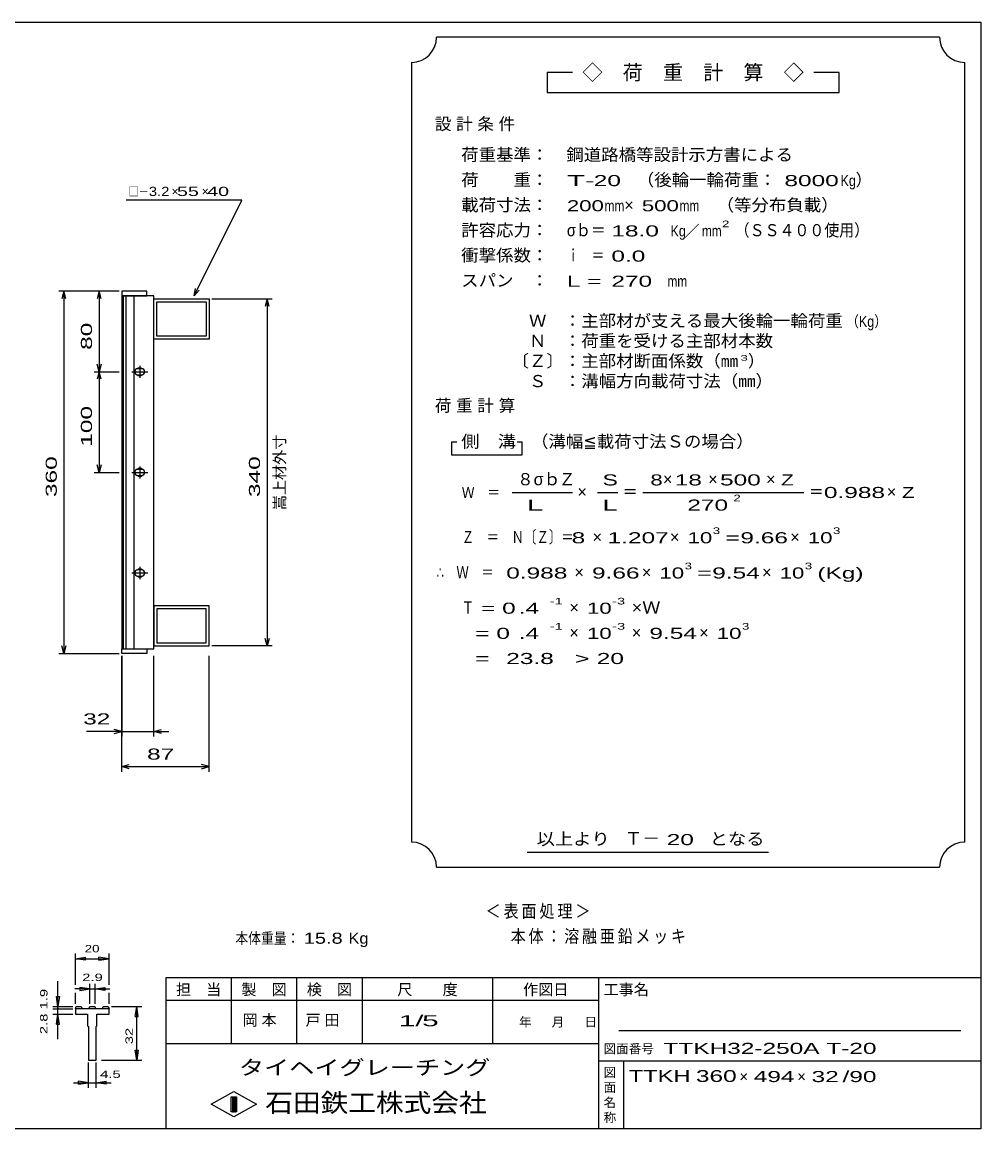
# Model space of a CAD drawing. Units: millimetres, scale not verified, with parts at other scales. Extents: x -910 to 866, y -641 to 527.
# Drawn here: x -87 to 866, y -573 to 527 of the extents above; entities that cross this region are included whole.
import ezdxf
from ezdxf.enums import TextEntityAlignment as Align

# ---------------------------------------------------------------- set-up
doc = ezdxf.new("R2010")
doc.units = ezdxf.units.MM
doc.header["$LTSCALE"] = 5
for name, color, linetype, lineweight in [('0_2', 150, 'Continuous', 25), ('16', 3, 'Continuous', 25), ('22', 2, 'Continuous', 25), ('32', 4, 'Continuous', 25)]:
    doc.layers.add(name, color=color, linetype=linetype, lineweight=lineweight)
doc.styles.add('ベクトル', font='')
doc.styles.get('ベクトル').set_extended_font_data('ベクトル')

msp = doc.modelspace()

# ---------------------------------------------------------------- linework, layer by layer
at = {"layer": '0_2'}
for p, q in [((-864.5, 526.75), (865.5, 526.75)), ((865.5, 526.75), (865.5, -573.25)), ((865.5, -423.25), (55.5, -423.25)), ((55.5, -423.25), (55.5, -573.25)), ((120.5, -423.25), (120.5, -488.25)), ((185.5, -488.25), (185.5, -423.25)), ((250.5, -423.25), (250.5, -488.25)), ((380.5, -488.25), (380.5, -423.25)), ((485.5, -423.25), (485.5, -573.25)), ((485.5, -445.75), (55.5, -445.75)), ((845.5, -475.75), (505.5, -475.75)), ((55.5, -488.25), (485.5, -488.25)), ((485.5, -505.75), (865.5, -505.75)), ((510.5, -573.25), (510.5, -505.75)), ((100.5, -548.75), (123, -536.25)), ((123, -536.25), (145.5, -548.75)), ((123, -561.25), (100.5, -548.75)), ((120.5, -541.25), (125.5, -541.25)), ((120.5, -556.25), (120.5, -541.25)), ((120.5, -541.25), (121.5, -541.25)), ((121.5, -541.25), (121.5, -556.25)), ((122.5, -556.25), (122.5, -541.25)), ((122.5, -541.25), (123.5, -541.25)), ((145.5, -548.75), (123, -561.25)), ((123.5, -541.25), (123.5, -556.25)), ((124.5, -556.25), (124.5, -541.25)), ((124.5, -541.25), (125.5, -541.25)), ((125.5, -541.25), (125.5, -556.25)), ((125.5, -541.25), (125.5, -556.25)), ((125.5, -556.25), (120.5, -556.25)), ((121.5, -556.25), (122.5, -556.25)), ((123.5, -556.25), (124.5, -556.25)), ((865.5, -573.25), (-864.5, -573.25))]:
    msp.add_line(p, q, dxfattribs=at)
at = {"layer": '16'}
for p, q in [((36.5, 259.25), (11.5, 259.25)), ((11.5, 259.25), (11.5, 254.75)), ((11.5, 254.75), (36.5, 254.75)), ((11.5, 254.75), (11.5, -96.25)), ((43.5, 254.75), (11.5, 254.75)), ((13, 254.75), (13, -96.25)), ((16, -96.25), (16, 254.75)), ((23.5, 254.75), (23.5, -96.25)), ((36.5, 254.75), (36.5, 259.25)), ((43.5, -96.25), (43.5, 254.75)), ((43.5, 251.75), (98.5, 251.75)), ((43.5, 211.75), (43.5, 251.75)), ((46.5, 248.75), (95.5, 248.75)), ((46.5, 214.75), (46.5, 248.75)), ((95.5, 248.75), (95.5, 214.75)), ((98.5, 251.75), (98.5, 211.75)), ((98.5, 211.75), (43.5, 211.75)), ((95.5, 214.75), (46.5, 214.75)), ((21.5, 179.25), (37.5, 179.25)), ((31.5, 182.25), (27.5, 182.25)), ((27.5, 176.25), (31.5, 176.25)), ((29.5, 185.25), (29.5, 173.25)), ((21.5, 79.25), (37.5, 79.25)), ((31.5, 82.25), (27.5, 82.25)), ((29.5, 85.25), (29.5, 73.25)), ((27.5, 76.25), (31.5, 76.25)), ((21.5, -20.75), (37.5, -20.75)), ((31.5, -17.75), (27.5, -17.75)), ((29.5, -14.75), (29.5, -26.75)), ((27.5, -23.75), (31.5, -23.75)), ((98.5, -53.25), (43.5, -53.25)), ((43.5, -53.25), (43.5, -93.25)), ((98.5, -93.25), (98.5, -53.25)), ((95.5, -56.25), (46.5, -56.25)), ((46.5, -56.25), (46.5, -90.25)), ((95.5, -90.25), (95.5, -56.25)), ((11.5, -96.25), (36.5, -96.25)), ((11.5, -100.75), (11.5, -96.25)), ((11.5, -96.25), (43.5, -96.25)), ((36.5, -96.25), (36.5, -100.75)), ((43.5, -93.25), (98.5, -93.25)), ((46.5, -90.25), (95.5, -90.25)), ((36.5, -100.75), (11.5, -100.75))]:
    msp.add_line(p, q, dxfattribs=at)
for centre, radius, start, end in [((27.5, 179.25), 3, 90, 270), ((29.5, 179.25), 4, 46.6, 133.4), ((29.5, 179.25), 4, 226.6, 313.4), ((31.5, 179.25), 3, 270, 90), ((27.5, 79.25), 3, 90, 270), ((29.5, 79.25), 4, 46.6, 133.4), ((31.5, 79.25), 3, 270, 90), ((29.5, 79.25), 4, 226.6, 313.4), ((27.5, -20.75), 3, 90, 270), ((29.5, -20.75), 4, 46.6, 133.4), ((31.5, -20.75), 3, 270, 90), ((29.5, -20.75), 4, 226.6, 313.4)]:
    msp.add_arc(centre, radius, start, end, dxfattribs=at)
at = {"layer": '22', "color": 4}
for p, q in [((824.5, 511.75), (324.5, 511.75)), ((299.5, 486.75), (299.5, -288.25)), ((849.5, -288.25), (849.5, 486.75)), ((459.5, 476.75), (434.5, 476.75)), ((434.5, 476.75), (434.5, 456.75)), ((724.5, 476.75), (699.5, 476.75)), ((724.5, 456.75), (724.5, 476.75)), ((434.5, 456.75), (724.5, 456.75)), ((131, 349.75), (16, 349.75)), ((83.5, 254.75), (131, 349.75)), ((9, 259.25), (-51, 259.25)), ((-46, 259.25), (-48, 251.75)), ((-44, 251.75), (-46, 259.25)), ((-46, 259.25), (-46, -100.75)), ((9, 259.25), (-16, 259.25)), ((-11, 259.25), (-13, 251.75)), ((-9, 251.75), (-11, 259.25)), ((-11, 259.25), (-11, 179.25)), ((83.5, 254.75), (85, 262.05)), ((83.5, 254.75), (88.5, 260.25)), ((101, 251.75), (161, 251.75)), ((156, 251.75), (154, 244.25)), ((158, 244.25), (156, 251.75)), ((156, 251.75), (156, -93.25)), ((-16, 179.25), (9, 179.25)), ((-11, 179.25), (-13, 186.75)), ((-11, 179.25), (-13, 171.75)), ((-9, 186.75), (-11, 179.25)), ((-9, 171.75), (-11, 179.25)), ((-11, 179.25), (-11, 79.25)), ((344.5, 109.25), (339.5, 109.25)), ((339.5, 109.25), (339.5, 96.75)), ((409.5, 109.25), (404.5, 109.25)), ((409.5, 96.75), (409.5, 109.25)), ((339.5, 96.75), (409.5, 96.75)), ((-16, 79.25), (9, 79.25)), ((-11, 79.25), (-13, 86.75)), ((-9, 86.75), (-11, 79.25)), ((399.5, 59.25), (459.5, 59.25)), ((484.5, 59.25), (504.5, 59.25)), ((529.5, 59.25), (689.5, 59.25)), ((156, -93.25), (154, -85.75)), ((158, -85.75), (156, -93.25)), ((-46, -100.75), (-48, -93.25)), ((-44, -93.25), (-46, -100.75)), ((161, -93.25), (101, -93.25)), ((-51, -100.75), (9, -100.75)), ((11.5, -103.25), (11.5, -183.25)), ((11.5, -218.25), (11.5, -103.25)), ((43.5, -183.25), (43.5, -103.25)), ((98.5, -218.25), (98.5, -103.25)), ((11.5, -178.25), (-23.5, -178.25)), ((11.5, -178.25), (4, -176.25)), ((4, -180.25), (11.5, -178.25)), ((11.5, -178.25), (43.5, -178.25)), ((43.5, -178.25), (51, -176.25)), ((51, -180.25), (43.5, -178.25)), ((43.5, -178.25), (58.5, -178.25)), ((11.5, -213.25), (19, -211.25)), ((19, -215.25), (11.5, -213.25)), ((11.5, -213.25), (98.5, -213.25)), ((98.5, -213.25), (91, -211.25)), ((91, -215.25), (98.5, -213.25)), ((414.5, -298.25), (654.5, -298.25)), ((324.5, -313.25), (824.5, -313.25))]:
    msp.add_line(p, q, dxfattribs=at)
for centre, start, end in [((299.5, 511.75), 270, 0), ((849.5, 511.75), 180, 270), ((299.5, -313.25), 0, 90), ((849.5, -313.25), 90, 180)]:
    msp.add_arc(centre, 25, start, end, dxfattribs=at)
at = {"layer": '32'}
for p, q in [((-34.404, -430.106), (-34.404, -399.106)), ((-34.404, -404.106), (-24.404, -402.606)), ((-24.404, -405.606), (-34.404, -404.106)), ((-34.404, -404.106), (-1.07, -404.106)), ((-24.404, -405.606), (-24.404, -402.606)), ((-1.07, -404.106), (-11.07, -402.606)), ((-11.07, -405.606), (-11.07, -402.606)), ((-11.07, -405.606), (-1.07, -404.106)), ((-1.07, -430.106), (-1.07, -399.106)), ((-51.904, -451.606), (-51.904, -426.606)), ((-20.154, -434.106), (-35.154, -434.106)), ((-34.404, -449.106), (-34.404, -438.106)), ((-20.154, -434.106), (-30.154, -432.606)), ((-30.154, -432.606), (-30.154, -435.606)), ((-30.154, -435.606), (-20.154, -434.106)), ((-20.154, -449.106), (-20.154, -429.106)), ((-20.154, -434.106), (-15.32, -434.106)), ((-15.32, -429.106), (-15.32, -449.106)), ((-15.32, -434.106), (-5.32, -432.606)), ((-5.32, -435.606), (-15.32, -434.106)), ((-15.32, -434.106), (-0.32, -434.106)), ((-5.32, -432.606), (-5.32, -435.606)), ((-1.07, -449.106), (-1.07, -438.106)), ((-51.904, -451.606), (-53.404, -441.606)), ((-53.404, -441.606), (-50.404, -441.606)), ((-50.404, -441.606), (-51.904, -451.606)), ((-56.904, -451.606), (-36.904, -451.606)), ((-56.904, -454.106), (-36.904, -454.106)), ((-56.904, -459.106), (-36.904, -459.106)), ((-53.404, -469.106), (-51.904, -459.106)), ((-51.904, -459.106), (-51.904, -451.606)), ((-50.404, -469.106), (-51.904, -459.106)), ((-51.904, -484.106), (-51.904, -459.106)), ((-34.404, -454.106), (-33.57, -451.606)), ((-34.404, -454.106), (-34.404, -459.106)), ((-1.07, -454.106), (-34.404, -454.106)), ((-34.404, -459.106), (-22.32, -459.106)), ((-33.57, -451.606), (-28.737, -451.606)), ((-28.737, -451.606), (-27.904, -454.106)), ((-22.32, -459.106), (-22.32, -470.772)), ((-20.987, -454.106), (-20.154, -451.606)), ((-20.154, -451.606), (-15.32, -451.606)), ((-15.32, -451.606), (-14.487, -454.106)), ((-13.154, -470.772), (-13.154, -459.106)), ((-13.154, -459.106), (-1.07, -459.106)), ((-7.57, -454.106), (-6.737, -451.606)), ((-6.737, -451.606), (-1.904, -451.606)), ((-1.904, -451.606), (-1.07, -454.106)), ((-1.07, -459.106), (-1.07, -454.106)), ((1.43, -451.606), (31.43, -451.606)), ((24.93, -461.606), (26.43, -451.606)), ((24.93, -461.606), (27.93, -461.606)), ((27.93, -461.606), (26.43, -451.606)), ((26.43, -504.939), (26.43, -451.606)), ((-53.404, -469.106), (-50.404, -469.106)), ((-22.32, -470.772), (-21.487, -471.606)), ((-21.487, -471.606), (-21.487, -504.939)), ((-13.987, -471.606), (-13.154, -470.772)), ((-13.987, -504.939), (-13.987, -471.606)), ((26.43, -504.939), (24.93, -494.939)), ((24.93, -494.939), (27.93, -494.939)), ((27.93, -494.939), (26.43, -504.939)), ((-21.487, -504.939), (-13.987, -504.939)), ((-8.57, -504.939), (31.43, -504.939)), ((-21.487, -532.439), (-21.487, -507.439)), ((-13.987, -532.439), (-13.987, -507.439)), ((-36.487, -527.439), (-21.487, -527.439)), ((-21.487, -527.439), (-31.487, -525.939)), ((-31.487, -528.939), (-31.487, -525.939)), ((-31.487, -528.939), (-21.487, -527.439)), ((-21.487, -527.439), (-13.987, -527.439)), ((-13.987, -527.439), (-3.987, -525.939)), ((-3.987, -528.939), (-13.987, -527.439)), ((-13.987, -527.439), (1.013, -527.439)), ((-3.987, -528.939), (-3.987, -525.939))]:
    msp.add_line(p, q, dxfattribs=at)
msp.add_circle((-51.904, -454.106), 0.5, dxfattribs=at)

# ---------------------------------------------------------------- texts
at = {"layer": '0_2', "style": 'ベクトル'}
for s, height, p in [('担\u3000当', 11, (65.5, -434.75)), ('製\u3000図', 11, (130.5, -434.75)), ('検\u3000図', 11, (195.5, -434.75)), ('尺\u3000\u3000度', 11, (285.5, -434.75)), ('作図日', 11, (410.5, -434.75)), ('工事名', 11, (490.5, -434.75)), ('年', 9.164, (406.5, -467)), ('月', 9.164, (439, -467)), ('日', 9.164, (471.5, -467)), ('図面番号', 9.164, (490.5, -493.5)), ('図', 9.164, (490.5, -517)), ('面', 9.164, (490.5, -532)), ('名', 9.164, (490.5, -547)), ('称', 9.164, (490.5, -562))]:
    msp.add_text(s, height=height, dxfattribs=at).set_placement(p, align=Align.MIDDLE_LEFT)
at = {"layer": '0_2', "color": 222, "style": 'ベクトル'}
for s, height, width, p in [('タイヘイグレーチング', 14.66, 1.25, (128, -512.25)), ('石田鉄工株式会社', 18.33, 1.1, (154.25, -547.25))]:
    msp.add_text(s, height=height, dxfattribs=dict(at, width=width)).set_placement(p, align=Align.MIDDLE_LEFT)
at = {"layer": '22', "style": 'ベクトル'}
for s, height, p in [('◇\u3000荷\u3000重\u3000計\u3000算\u3000◇', 14.66, (469.5, 476.75)), ('）', 12.1, (741, 370)), ('×', 9.164, (61, 358.5)), ('×', 9.164, (91, 358.5)), ('×', 12.1, (511, 345)), ('／', 11, (570.75, 319.25)), ('）', 12.1, (634, 190)), ('８', 12.1, (404.5, 72.5)), ('σｂ', 12.1, (421, 72.5)), ('Ｚ', 12.1, (446, 72.5)), ('×', 12.1, (549.5, 72.5)), ('×', 12.1, (594.5, 72.5)), ('×', 12.1, (652, 72.5)), ('×', 12.1, (464.5, 60)), ('×', 12.1, (772, 60)), ('×', 12.1, (479.5, 15)), ('×', 12.1, (556.5, 15)), ('×', 12.1, (676, 15)), ('×', 12.1, (461.5, -20)), ('×', 12.1, (528.5, -20)), ('×', 12.1, (648, -20)), ('×', 12.1, (456.5, -55)), ('×', 12.1, (456.5, -80)), ('×', 12.1, (518.5, -80)), ('×', 12.1, (585.5, -80)), ('Ｔ－', 12.83, (511.5, -284.5)), ('×', 11, (625.5, -521.25)), ('×', 11, (683, -521.25))]:
    msp.add_text(s, height=height, dxfattribs=at).set_placement(p, align=Align.MIDDLE_LEFT)
for s, height, width, p in [('荷重基準：\u3000', 12.1, 1.05, (349, 395)), ('鋼道路橋等設計示方書による', 12.1, 1.05, (453.5, 395)), ('荷\u3000\u3000重：\u3000', 12.1, 1.05, (349, 370)), ('T-', 11, 2, (454, 369.25)), (' 20 ', 11, 1.65, (474, 369.25)), ('（後輪一輪荷重：', 12.1, 1.05, (523.5, 370)), (' 8000', 11, 1.65, (663.5, 369.25)), ('Kg', 11, 0.85, (726, 369.25)), ('□－', 9.164, 0.8, (18.5, 358.5)), ('3.2', 9.164, 1.2, (38.5, 358.5)), (' 55 ', 9.164, 1.6, (61, 358.5)), (' 40 ', 9.164, 1.6, (91, 358.5)), ('載荷寸法：\u3000', 12.1, 1.05, (349, 345)), ('\u3000（等分布負載）', 12.1, 1.05, (585.5, 345)), ('200', 11, 1.5, (454, 344.25)), ('mm', 11, 0.8, (491.5, 344.25)), ('500', 11, 1.5, (528.5, 344.25)), ('mm', 11, 0.8, (566, 344.25)), ('許容応力：\u3000', 12.1, 1.05, (349, 320)), ('σｂ＝', 12.1, 0.9, (454, 320)), (' 18.0', 11, 1.65, (491.5, 319.25)), ('Kg', 11, 0.85, (557, 319.25)), ('mm', 11, 0.8, (588.25, 319.25)), ('2', 6.598, 1.5, (608.25, 326.25)), ('（ＳＳ４００使用）', 12.1, 0.9, (620.75, 320)), ('衝撃係数：\u3000', 12.1, 1.05, (349, 295)), ('ｉ\u3000＝', 12.1, 0.75, (454, 295)), (' 0.0', 11, 1.65, (491.5, 294.25)), ('スパン\u3000：\u3000', 12.1, 1.05, (349, 270)), ('L =', 11, 1.65, (454, 269.25)), (' 270 ', 11, 1.65, (491.5, 269.25)), ('mm', 11, 0.8, (554, 269.25)), ('\u3000Ｗ\u3000：主部材が支える最大後輪一輪荷重', 12.1, 1.05, (399, 230)), ('（Kg）', 11, 0.85, (731.5, 229.25)), ('\u3000Ｎ\u3000：荷重を受ける主部材本数', 12.1, 1.05, (399, 210)), ('〔Ｚ〕：主部材断面係数（㎜', 12.1, 1.05, (399, 190)), ('3', 5.499, 1.8, (626.5, 193)), ('\u3000Ｓ\u3000：溝幅方向載荷寸法（㎜）', 12.1, 1.05, (399, 170)), ('側\u3000溝', 12.1, 1.1, (349, 110)), ('\u3000（溝幅≦載荷寸法Ｓの場合）', 12.1, 1.05, (401, 110)), ('S', 11, 1.55, (489.5, 71.75)), ('8', 11, 1.5, (537, 71.75)), (' 18 ', 11, 1.65, (554.5, 71.75)), (' 500 ', 11, 1.65, (599.5, 71.75)), ('Z', 11, 1.4, (667, 71.75)), ('Ｗ\u3000＝', 11, 0.85, (349.5, 59.25)), ('＝', 12.1, 0.9, (509.5, 60)), ('2', 6.598, 1.5, (619.5, 53.75)), ('＝', 12.1, 0.9, (694.5, 60)), ('0.988', 11, 1.65, (709.5, 59.25)), ('Z', 11, 1.4, (787, 59.25)), ('L', 11, 1.8, (489.5, 46.75)), (' 270 ', 11, 1.65, (567, 46.75)), ('Ｚ\u3000＝\u3000Ｎ〔Ｚ〕＝', 12.1, 0.75, (349.5, 15)), ('3', 6.598, 1.5, (599, 21.25)), ('3', 6.598, 1.5, (718.5, 21.25)), (' 8 ', 11, 1.65, (452, 14.25)), ('1.207', 11, 1.65, (494.5, 14.25)), ('10', 11, 1.5, (574, 14.25)), ('=', 11, 1.7, (611.5, 14.25)), ('9.66', 11, 1.65, (626.5, 14.25)), ('10', 11, 1.5, (693.5, 14.25)), ('3', 6.598, 1.5, (571, -13.75)), ('3', 6.598, 1.5, (690.5, -13.75)), ('∴\u3000Ｗ\u3000＝', 12.1, 0.75, (324.5, -20)), (' 0.988', 11, 1.65, (387, -20.75)), ('9.66', 11, 1.65, (479, -20.75)), ('10', 11, 1.5, (546, -20.75)), ('=', 11, 1.7, (583.5, -20.75)), ('9.54', 11, 1.65, (598.5, -20.75)), ('10', 11, 1.5, (665.5, -20.75)), ('(Kg)', 11, 1.65, (703, -20.75)), ('Ｔ', 12.1, 0.75, (349.5, -55)), (' = 0', 11, 1.65, (362, -55.75)), (' .4 ', 11, 1.65, (399.5, -55.75)), ('-1', 6.598, 1.65, (437, -48.75)), ('10', 11, 1.5, (474, -55.75)), ('-3', 6.598, 1.65, (499, -48.75)), ('×Ｗ', 12.1, 1.1, (518.5, -55)), ('  = 0', 11, 1.65, (349.5, -80.75)), (' .4 ', 11, 1.65, (399.5, -80.75)), ('-1', 6.598, 1.65, (437, -73.75)), ('10', 11, 1.5, (474, -80.75)), ('-3', 6.598, 1.65, (499, -73.75)), ('9.54', 11, 1.65, (536, -80.75)), ('10', 11, 1.5, (603, -80.75)), ('3', 6.598, 1.5, (628, -73.75)), ('  =', 11, 1.65, (349.5, -105.75)), (' 23.8', 11, 1.65, (387, -105.75)), ('>', 11, 1.7, (462, -105.75)), (' 20 ', 11, 1.65, (477, -105.75)), (' 32 ', 11, 1.65, (-33.5, -165.75)), (' 87 ', 11, 1.65, (30, -200.75)), ('以上より\u3000', 12.1, 1.1, (424, -285)), (' 20 ', 11, 1.65, (546.5, -285.75)), ('となる', 12.1, 1.1, (596, -285)), ('本体重量：', 11, 0.85, (124.5, -383.75)), (' 15.8', 11, 1.35, (187, -383.75)), ('Kg', 11, 1.1, (237, -383.75)), ('1/', 11, 2, (287, -465.75)), (' 5 ', 11, 2, (302, -465.75)), ('TTKH32-250A T-20                ', 11, 1.65, (550, -493.25)), ('TTKH', 11.73, 1.5, (515.5, -520.75)), (' 360 ', 11.73, 1.55, (575.5, -520.75)), (' 494 ', 11, 1.65, (633, -521.25)), (' 32 ', 11, 1.65, (690.5, -521.25)), ('/', 11, 1.65, (728, -521.25)), (' 90 ', 11, 1.65, (728, -521.25))]:
    msp.add_text(s, height=height, dxfattribs=dict(at, width=width)).set_placement(p, align=Align.MIDDLE_LEFT)
at = {"layer": '22', "style": 'ベクトル', "width": 1.65}
for s, p in [(' 80 ', (-23.5, 194.25)), (' 100 ', (-23.5, 98)), (' 360 ', (-58.5, 48)), (' 340', (143.5, 48))]:
    msp.add_text(s, height=11, rotation=90, dxfattribs=at).set_placement(p, align=Align.MIDDLE_LEFT)
at = {"layer": '22', "style": 'ベクトル'}
msp.add_text('嵩上材外寸', height=11, rotation=90, dxfattribs=at).set_placement((168.5, 41.75), align=Align.MIDDLE_LEFT)
at = {"layer": '22', "attachment_point": 4, "style": 'ベクトル'}
for s, insert, char_height in [('\\T1.28;設計条件', (322.75, 425), 12.1), ('\\T1.28;荷重計算', (322.75, 145), 12.1), ('\\T1.5;\\W2;\\~L\\~', (402, 46.75), 11), ('\\T1.2;\\W0.85;＜表面処理＞', (373.25, -357.5), 12.83), ('\\T1.19;\\W0.85;本体：溶融亜鉛メッキ', (398.25, -382.5), 12.83), ('\\T1.25;岡本\u3000', (131.75, -465.75), 11), ('\\T1.25;戸田\u3000', (194.25, -465.75), 11)]:
    msp.add_mtext(s, dxfattribs=dict(at, insert=insert, char_height=char_height))
at = {"layer": '32', "color": 2, "style": 'ベクトル'}
for s, width, p in [('20', 1.35, (-25.237, -394.106)), ('2.9', 1.5, (-27.737, -422.606)), (' 4.5 ', 1.5, (-13.987, -518.939))]:
    msp.add_text(s, height=7.331, dxfattribs=dict(at, width=width)).set_placement(p, align=Align.MIDDLE_LEFT)
at = {"layer": '32', "color": 2, "style": 'ベクトル', "width": 1.5}
for s, p in [('2.8 1.9', (-65.904, -479.106)), (' 32 ', (18.93, -493.273))]:
    msp.add_text(s, height=7.331, rotation=90, dxfattribs=at).set_placement(p, align=Align.MIDDLE_LEFT)

doc.saveas('drawing.dxf')
